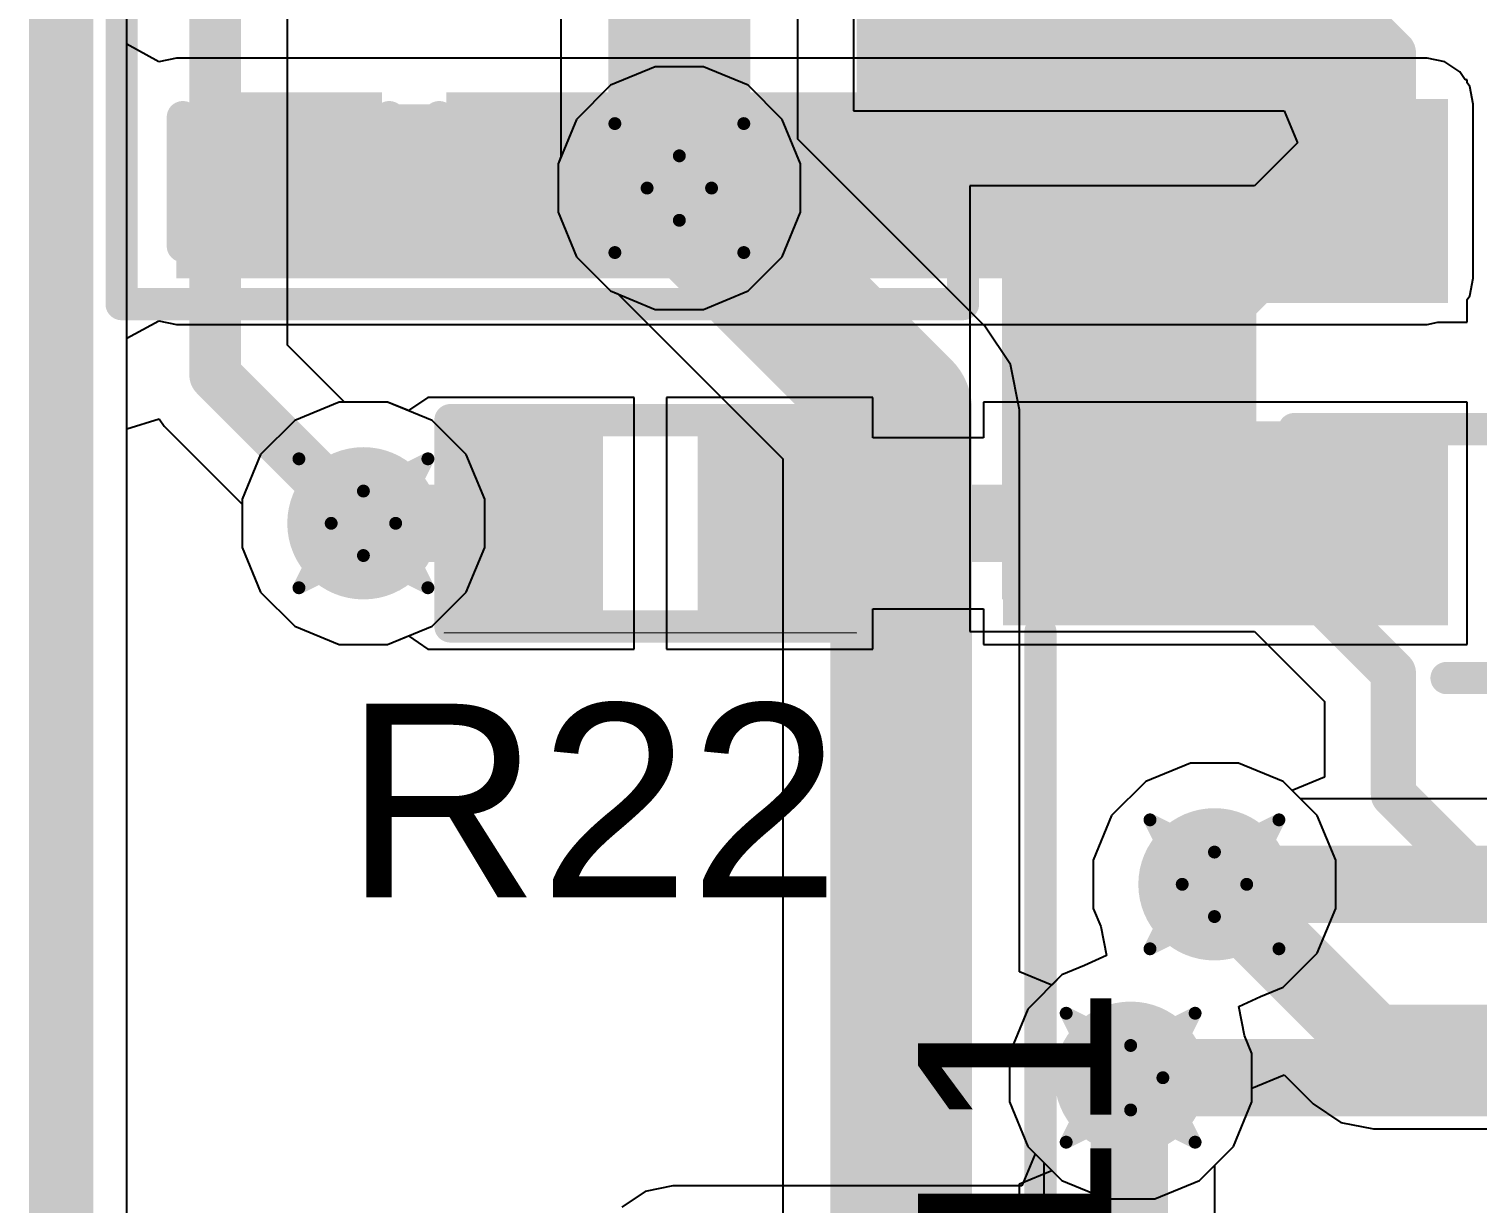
# Model space of a CAD drawing. Header units: inches. Extents: x -6 to 430, y 0 to 90.
# Drawn here: x -0.13 to 5.58, y 38.56 to 43.19 of the extents above; entities that cross this region are included whole.
import ezdxf

# ---------------------------------------------------------------- set-up
doc = ezdxf.new("R2010")
doc.units = ezdxf.units.IN
for name, color, linetype in [('Board_Outline', 56, 'Continuous'), ('Bottom Layer', 5, 'Continuous'), ('Bottom Overlay', 54, 'Continuous'), ('Bottom Paste', 16, 'Continuous'), ('Bottom Solder', 6, 'Continuous'), ('Drill Drawing', 1, 'Continuous'), ('Layer 1', 16, 'Continuous'), ('Layer 2', 76, 'Continuous'), ('Top Layer', 1, 'Continuous'), ('Top Overlay', 2, 'Continuous'), ('Top Paste', 8, 'Continuous'), ('Top Solder', 216, 'Continuous'), ('Via Holes', 16, 'Continuous')]:
    doc.layers.add(name, color=color, linetype=linetype)
doc.styles.add('Arial', font='', dxfattribs={"height": 0.2})
doc.styles.get('Arial').set_extended_font_data('Arial')

msp = doc.modelspace()

# ---------------------------------------------------------------- hatches: boundary and pattern name
at = {"layer": 'Bottom Layer'}
for points in [[(3.2988, 43.0448), (3.2988, 44.5688), (5.0768, 44.5688), (5.0768, 43.0448)], [(3.7578, 42.3926), (4.6578, 42.3926), (4.6578, 40.9926), (3.7578, 40.9926)]]:
    msp.add_hatch(color=5, dxfattribs=at).paths.add_polyline_path(points)
h = msp.add_hatch(color=5, dxfattribs=at)
edge = h.paths.add_edge_path()
edge.add_arc((2.4352, 42.5622), 0.3, 0, 360)
h = msp.add_hatch(color=5, dxfattribs=at)
edge = h.paths.add_edge_path()
edge.add_arc((1.1906, 41.2414), 0.3, 0, 360)
h = msp.add_hatch(color=5, dxfattribs=at)
edge = h.paths.add_edge_path()
edge.add_arc((4.5434, 39.819), 0.3, 0, 360)
h = msp.add_hatch(color=5, dxfattribs=at)
edge = h.paths.add_edge_path()
edge.add_arc((4.2132, 39.057), 0.3, 0, 360)
at = {"layer": 'Bottom Paste'}
for points in [[(3.2988, 43.0448), (3.2988, 44.5688), (5.0768, 44.5688), (5.0768, 43.0448)], [(3.7578, 42.3926), (4.6578, 42.3926), (4.6578, 40.9926), (3.7578, 40.9926)]]:
    msp.add_hatch(color=16, dxfattribs=at).paths.add_polyline_path(points)
at = {"layer": 'Bottom Solder'}
for points in [[(3.1972, 42.9432), (3.1972, 44.6704), (5.1784, 44.6704), (5.1784, 42.9432)], [(3.707, 42.4434), (4.7086, 42.4434), (4.7086, 40.9418), (3.707, 40.9418)]]:
    msp.add_hatch(color=6, dxfattribs=at).paths.add_polyline_path(points)
at = {"layer": 'Layer 1'}
h = msp.add_hatch(color=16, dxfattribs=at)
edge = h.paths.add_edge_path()
edge.add_arc((2.4352, 42.5622), 0.3, 0, 360)
h = msp.add_hatch(color=16, dxfattribs=at)
edge = h.paths.add_edge_path()
edge.add_arc((1.1906, 41.2414), 0.3, 0, 360)
h = msp.add_hatch(color=16, dxfattribs=at)
edge = h.paths.add_edge_path()
edge.add_arc((4.5434, 39.819), 0.3, 0, 360)
h = msp.add_hatch(color=16, dxfattribs=at)
edge = h.paths.add_edge_path()
edge.add_arc((4.2132, 39.057), 0.3, 0, 360)
at = {"layer": 'Layer 2'}
h = msp.add_hatch(color=76, dxfattribs=at)
edge = h.paths.add_edge_path()
edge.add_arc((2.4352, 42.5622), 0.3, 0, 360)
h = msp.add_hatch(color=76, dxfattribs=at)
edge = h.paths.add_edge_path()
edge.add_arc((1.1906, 41.2414), 0.3, 0, 360)
h = msp.add_hatch(color=76, dxfattribs=at)
edge = h.paths.add_edge_path()
edge.add_arc((4.5434, 39.819), 0.3, 0, 360)
h = msp.add_hatch(color=76, dxfattribs=at)
edge = h.paths.add_edge_path()
edge.add_arc((4.2132, 39.057), 0.3, 0, 360)
at = {"layer": 'Top Layer'}
for points in [[(0.454, 42.2066), (5.3816, 42.2066), (5.3816, 42.8924), (0.454, 42.8924)], [(0.5683, 42.8797), (1.2033, 42.8797), (1.2033, 42.4225), (0.5683, 42.4225)], [(2.2129, 42.4225), (1.5779, 42.4225), (1.5779, 42.8797), (2.2129, 42.8797)], [(2.5876, 42.8797), (3.2226, 42.8797), (3.2226, 42.4225), (2.5876, 42.4225)], [(3.8116, 42.2114), (3.8116, 42.8114), (5.3616, 42.8114), (5.3616, 42.2114)], [(1.6224, 40.9239), (1.6224, 41.5589), (2.0796, 41.5589), (2.0796, 40.9239)], [(2.5622, 40.9239), (2.5622, 41.5589), (3.0194, 41.5589), (3.0194, 40.9239)], [(3.8116, 40.9414), (3.8116, 41.5414), (5.3616, 41.5414), (5.3616, 40.9414)]]:
    msp.add_hatch(color=1, dxfattribs=at).paths.add_polyline_path(points)
h = msp.add_hatch(color=1, dxfattribs=at)
edge = h.paths.add_edge_path()
edge.add_arc((2.4352, 42.5622), 0.3, 0, 360)
h = msp.add_hatch(color=1, dxfattribs=at)
edge = h.paths.add_edge_path()
edge.add_arc((1.1906, 41.2414), 0.3, 0, 360)
h = msp.add_hatch(color=1, dxfattribs=at)
edge = h.paths.add_edge_path()
edge.add_arc((4.5434, 39.819), 0.3, 0, 360)
h = msp.add_hatch(color=1, dxfattribs=at)
edge = h.paths.add_edge_path()
edge.add_arc((4.2132, 39.057), 0.3, 0, 360)
at = {"layer": 'Top Paste'}
for points in [[(0.5683, 42.8797), (1.2033, 42.8797), (1.2033, 42.4225), (0.5683, 42.4225)], [(2.2129, 42.4225), (1.5779, 42.4225), (1.5779, 42.8797), (2.2129, 42.8797)], [(2.5876, 42.8797), (3.2226, 42.8797), (3.2226, 42.4225), (2.5876, 42.4225)], [(3.8116, 42.2114), (3.8116, 42.8114), (5.3616, 42.8114), (5.3616, 42.2114)], [(1.6224, 40.9239), (1.6224, 41.5589), (2.0796, 41.5589), (2.0796, 40.9239)], [(2.5622, 40.9239), (2.5622, 41.5589), (3.0194, 41.5589), (3.0194, 40.9239)], [(3.8116, 40.9414), (3.8116, 41.5414), (5.3616, 41.5414), (5.3616, 40.9414)]]:
    msp.add_hatch(color=8, dxfattribs=at).paths.add_polyline_path(points)
at = {"layer": 'Top Solder'}
for points in [[(0.5083, 42.9397), (1.2633, 42.9397), (1.2633, 42.3625), (0.5083, 42.3625)], [(2.2729, 42.3625), (1.5179, 42.3625), (1.5179, 42.9397), (2.2729, 42.9397)], [(2.5276, 42.9397), (3.2826, 42.9397), (3.2826, 42.3625), (2.5276, 42.3625)], [(3.71, 42.1098), (3.71, 42.913), (5.4632, 42.913), (5.4632, 42.1098)], [(1.5674, 40.8689), (1.5674, 41.6139), (2.1346, 41.6139), (2.1346, 40.8689)], [(2.5072, 40.8689), (2.5072, 41.6139), (3.0744, 41.6139), (3.0744, 40.8689)], [(3.71, 40.8398), (3.71, 41.643), (5.4632, 41.643), (5.4632, 40.8398)]]:
    msp.add_hatch(color=216, dxfattribs=at).paths.add_polyline_path(points)
at = {"layer": 'Via Holes'}
h = msp.add_hatch(color=7, dxfattribs=at)
edge = h.paths.add_edge_path()
edge.add_arc((2.4352, 42.5622), 0.15, 0, 360)
h = msp.add_hatch(color=7, dxfattribs=at)
edge = h.paths.add_edge_path()
edge.add_arc((1.1906, 41.2414), 0.15, 0, 360)
h = msp.add_hatch(color=7, dxfattribs=at)
edge = h.paths.add_edge_path()
edge.add_arc((4.5434, 39.819), 0.15, 0, 360)
h = msp.add_hatch(color=7, dxfattribs=at)
edge = h.paths.add_edge_path()
edge.add_arc((4.2132, 39.057), 0.15, 0, 360)

# ---------------------------------------------------------------- linework, layer by layer
at = {"layer": 'Board_Outline'}
msp.add_lwpolyline([(0, 0, 0.254, 0.254, 0), (0, 50, 0.254, 0.254, 0)], format="xyseb", dxfattribs=at)
at = {"layer": 'Bottom Layer'}
for p, q in [((0.259, 19.0048), (0.259, 49.741)), ((3.121, 43.2427), (3.121, 42.867)), ((2.3402, 43.04), (2.1645, 42.9673)), ((2.5302, 43.04), (2.3402, 43.04)), ((2.7059, 42.9673), (2.5302, 43.04)), ((2.1645, 42.9673), (2.0301, 42.8329)), ((2.8403, 42.8329), (2.7059, 42.9673)), ((3.121, 42.867), (4.818, 42.867)), ((4.818, 42.867), (4.8706, 42.74)), ((2.0301, 42.8329), (1.9574, 42.6572)), ((2.913, 42.6572), (2.8403, 42.8329)), ((4.8706, 42.74), (4.7011, 42.5704)), ((1.9574, 42.6572), (1.9574, 42.4672)), ((2.913, 42.4672), (2.913, 42.6572)), ((4.7011, 42.5704), (3.58, 42.5704)), ((3.58, 42.5704), (3.58, 40.8148)), ((1.9574, 42.4672), (2.0301, 42.2915)), ((2.8403, 42.2915), (2.913, 42.4672)), ((2.0301, 42.2915), (2.1645, 42.1571)), ((2.7059, 42.1571), (2.8403, 42.2915)), ((2.1645, 42.1571), (2.3402, 42.0844)), ((2.5302, 42.0844), (2.7059, 42.1571)), ((2.3402, 42.0844), (2.5302, 42.0844)), ((1.0956, 41.7192), (0.9199, 41.6465)), ((1.2856, 41.7192), (1.0956, 41.7192)), ((1.4613, 41.6465), (1.2856, 41.7192)), ((0.9199, 41.6465), (0.7855, 41.5121)), ((1.5957, 41.5121), (1.4613, 41.6465)), ((0.7855, 41.5121), (0.7128, 41.3364)), ((1.6684, 41.3364), (1.5957, 41.5121)), ((0.7128, 41.3364), (0.7128, 41.1464)), ((1.6684, 41.1464), (1.6684, 41.3364)), ((0.7128, 41.1464), (0.7855, 40.9707)), ((1.5957, 40.9707), (1.6684, 41.1464)), ((0.7855, 40.9707), (0.9199, 40.8363)), ((1.4613, 40.8363), (1.5957, 40.9707)), ((0.9199, 40.8363), (1.0956, 40.7636)), ((1.2856, 40.7636), (1.4613, 40.8363)), ((3.58, 40.8148), (4.7011, 40.8148)), ((4.7011, 40.8148), (4.9763, 40.5395)), ((1.0956, 40.7636), (1.2856, 40.7636)), ((4.9763, 40.5395), (4.9763, 40.2414)), ((4.4484, 40.2968), (4.2727, 40.2241)), ((4.6384, 40.2968), (4.4484, 40.2968)), ((4.8141, 40.2241), (4.6384, 40.2968)), ((4.2727, 40.2241), (4.1383, 40.0897)), ((4.8493, 40.1888), (4.8141, 40.2241)), ((4.9763, 40.2414), (4.8493, 40.1888)), ((4.1383, 40.0897), (4.0656, 39.914)), ((4.0656, 39.914), (4.0656, 39.724)), ((4.0656, 39.724), (4.0953, 39.6523)), ((4.0953, 39.6523), (4.1174, 39.5387)), ((4.1174, 39.5387), (4.0318, 39.499)), ((4.0318, 39.499), (3.9425, 39.4621)), ((3.9425, 39.4621), (3.8081, 39.3277)), ((3.8081, 39.3277), (3.7354, 39.152)), ((3.7354, 39.152), (3.7354, 38.962)), ((4.691, 39.0157), (4.818, 39.0683)), ((4.818, 39.0683), (4.9323, 38.954)), ((4.691, 38.962), (4.691, 39.0157)), ((3.7354, 38.962), (3.8081, 38.7863)), ((4.6183, 38.7863), (4.691, 38.962)), ((4.9323, 38.954), (5.0415, 38.881)), ((5.0415, 38.881), (5.1704, 38.8554)), ((5.1704, 38.8554), (6.0215, 38.8554)), ((3.8081, 38.7863), (3.8711, 38.7234)), ((4.5445, 38.7125), (4.6183, 38.7863)), ((3.8711, 38.7234), (3.8711, 38.0104)), ((4.5445, 38.0104), (4.5445, 38.7125))]:
    msp.add_line(p, q, dxfattribs=at)
for points in [[(4.537, 43.8068, 0.1778, 0.1778, 0), (5.2482, 43.0956, 0.1778, 0.1778, 0)], [(5.2482, 42.7331, 0.1778, 0.1778, 0), (5.2482, 43.0956, 0.1778, 0.1778, 0)], [(4.2078, 41.6926, 0.1778, 0.1778, 0), (5.2482, 42.7331, 0.1778, 0.1778, 0)], [(4.2078, 41.6926, 0.1778, 0.1778, 0), (5.2482, 40.6521, 0.1778, 0.1778, 0)], [(5.2482, 40.1725, 0.1778, 0.1778, 0), (5.2482, 40.6521, 0.1778, 0.1778, 0)], [(5.2482, 40.1725, 0.1778, 0.1778, 0), (5.5573, 39.8635, 0.1778, 0.1778, 0)], [(4.5434, 39.819, 0.3048, 0.3048, 0), (5.1704, 39.192, 0.3048, 0.3048, 0)], [(5.5573, 39.8635, 0.1778, 0.1778, 0), (9.1021, 39.8635, 0.1778, 0.1778, 0)], [(5.1704, 39.192, 0.3048, 0.3048, 0), (6.161, 39.192, 0.3048, 0.3048, 0)], [(4.2078, 37.1326, 0.3048, 0.3048, 0), (4.2078, 39.057, 0.3048, 0.3048, 0)]]:
    msp.add_lwpolyline(points, format="xyseb", dxfattribs=at)
for points in [[(5.2038, 43.0956, 0.0889, 0.0889, 1), (5.2927, 43.0956, 0.0889, 0.0889, 1)], [(5.2038, 43.0956, 0.0889, 0.0889, 1), (5.2927, 43.0956, 0.0889, 0.0889, 1)], [(5.2038, 42.7331, 0.0889, 0.0889, 1), (5.2927, 42.7331, 0.0889, 0.0889, 1)], [(5.2038, 42.7331, 0.0889, 0.0889, 1), (5.2927, 42.7331, 0.0889, 0.0889, 1)], [(4.1633, 41.6926, 0.0889, 0.0889, 1), (4.2522, 41.6926, 0.0889, 0.0889, 1)], [(4.1633, 41.6926, 0.0889, 0.0889, 1), (4.2522, 41.6926, 0.0889, 0.0889, 1)], [(5.2038, 40.6521, 0.0889, 0.0889, 1), (5.2927, 40.6521, 0.0889, 0.0889, 1)], [(5.2038, 40.6521, 0.0889, 0.0889, 1), (5.2927, 40.6521, 0.0889, 0.0889, 1)], [(5.2038, 40.1725, 0.0889, 0.0889, 1), (5.2927, 40.1725, 0.0889, 0.0889, 1)], [(5.2038, 40.1725, 0.0889, 0.0889, 1), (5.2927, 40.1725, 0.0889, 0.0889, 1)], [(4.4672, 39.819, 0.1524, 0.1524, 1), (4.6196, 39.819, 0.1524, 0.1524, 1)], [(5.5128, 39.8635, 0.0889, 0.0889, 1), (5.6017, 39.8635, 0.0889, 0.0889, 1)], [(5.5128, 39.8635, 0.0889, 0.0889, 1), (5.6017, 39.8635, 0.0889, 0.0889, 1)], [(5.0942, 39.192, 0.1524, 0.1524, 1), (5.2466, 39.192, 0.1524, 0.1524, 1)], [(5.0942, 39.192, 0.1524, 0.1524, 1), (5.2466, 39.192, 0.1524, 0.1524, 1)], [(4.1316, 39.057, 0.1524, 0.1524, 1), (4.284, 39.057, 0.1524, 0.1524, 1)]]:
    msp.add_lwpolyline(points, format="xyseb", close=True, dxfattribs=at)
at = {"layer": 'Bottom Overlay'}
for points in [[(3.1972, 42.9432, 0.127, 0.127, 0), (3.1972, 47.2104, 0.127, 0.127, 0)], [(5.1784, 42.9432, 0.127, 0.127, 0), (5.1784, 47.2104, 0.127, 0.127, 0)], [(3.1972, 42.9432, 0.127, 0.127, 0), (5.1784, 42.9432, 0.127, 0.127, 0)], [(4.8578, 41.6126, 0.127, 0.127, 0), (6.0578, 41.6126, 0.127, 0.127, 0)], [(3.8578, 38.0126, 0.127, 0.127, 0), (3.8578, 40.8126, 0.127, 0.127, 0)]]:
    msp.add_lwpolyline(points, format="xyseb", dxfattribs=at)
for points in [[(3.1654, 42.9432, 0.0635, 0.0635, 1), (3.2289, 42.9432, 0.0635, 0.0635, 1)], [(3.1654, 42.9432, 0.0635, 0.0635, 1), (3.2289, 42.9432, 0.0635, 0.0635, 1)], [(5.1466, 42.9432, 0.0635, 0.0635, 1), (5.2101, 42.9432, 0.0635, 0.0635, 1)], [(5.1466, 42.9432, 0.0635, 0.0635, 1), (5.2101, 42.9432, 0.0635, 0.0635, 1)], [(4.8261, 41.6126, 0.0635, 0.0635, 1), (4.8896, 41.6126, 0.0635, 0.0635, 1)], [(3.8261, 40.8126, 0.0635, 0.0635, 1), (3.8896, 40.8126, 0.0635, 0.0635, 1)]]:
    msp.add_lwpolyline(points, format="xyseb", close=True, dxfattribs=at)
at = {"layer": 'Drill Drawing'}
for points in [[(2.1812, 42.8162, 0.0508, 0.0508, 0), (2.4352, 42.6892, 0.0508, 0.0508, 0)], [(2.1812, 42.8162, 0.0508, 0.0508, 0), (2.3082, 42.5622, 0.0508, 0.0508, 0)], [(2.4352, 42.6892, 0.0508, 0.0508, 0), (2.6892, 42.8162, 0.0508, 0.0508, 0)], [(2.5622, 42.5622, 0.0508, 0.0508, 0), (2.6892, 42.8162, 0.0508, 0.0508, 0)], [(2.1812, 42.3082, 0.0508, 0.0508, 0), (2.3082, 42.5622, 0.0508, 0.0508, 0)], [(2.5622, 42.5622, 0.0508, 0.0508, 0), (2.6892, 42.3082, 0.0508, 0.0508, 0)], [(2.1812, 42.3082, 0.0508, 0.0508, 0), (2.4352, 42.4352, 0.0508, 0.0508, 0)], [(2.4352, 42.4352, 0.0508, 0.0508, 0), (2.6892, 42.3082, 0.0508, 0.0508, 0)], [(0.9366, 41.4954, 0.0508, 0.0508, 0), (1.1906, 41.3684, 0.0508, 0.0508, 0)], [(0.9366, 41.4954, 0.0508, 0.0508, 0), (1.0636, 41.2414, 0.0508, 0.0508, 0)], [(1.1906, 41.3684, 0.0508, 0.0508, 0), (1.4446, 41.4954, 0.0508, 0.0508, 0)], [(1.3176, 41.2414, 0.0508, 0.0508, 0), (1.4446, 41.4954, 0.0508, 0.0508, 0)], [(0.9366, 40.9874, 0.0508, 0.0508, 0), (1.0636, 41.2414, 0.0508, 0.0508, 0)], [(1.3176, 41.2414, 0.0508, 0.0508, 0), (1.4446, 40.9874, 0.0508, 0.0508, 0)], [(0.9366, 40.9874, 0.0508, 0.0508, 0), (1.1906, 41.1144, 0.0508, 0.0508, 0)], [(1.1906, 41.1144, 0.0508, 0.0508, 0), (1.4446, 40.9874, 0.0508, 0.0508, 0)], [(4.2894, 40.073, 0.0508, 0.0508, 0), (4.5434, 39.946, 0.0508, 0.0508, 0)], [(4.2894, 40.073, 0.0508, 0.0508, 0), (4.4164, 39.819, 0.0508, 0.0508, 0)], [(4.5434, 39.946, 0.0508, 0.0508, 0), (4.7974, 40.073, 0.0508, 0.0508, 0)], [(4.6704, 39.819, 0.0508, 0.0508, 0), (4.7974, 40.073, 0.0508, 0.0508, 0)], [(4.2894, 39.565, 0.0508, 0.0508, 0), (4.4164, 39.819, 0.0508, 0.0508, 0)], [(4.6704, 39.819, 0.0508, 0.0508, 0), (4.7974, 39.565, 0.0508, 0.0508, 0)], [(4.2894, 39.565, 0.0508, 0.0508, 0), (4.5434, 39.692, 0.0508, 0.0508, 0)], [(4.5434, 39.692, 0.0508, 0.0508, 0), (4.7974, 39.565, 0.0508, 0.0508, 0)], [(3.9592, 39.311, 0.0508, 0.0508, 0), (4.2132, 39.184, 0.0508, 0.0508, 0)], [(3.9592, 39.311, 0.0508, 0.0508, 0), (4.0862, 39.057, 0.0508, 0.0508, 0)], [(4.2132, 39.184, 0.0508, 0.0508, 0), (4.4672, 39.311, 0.0508, 0.0508, 0)], [(4.3402, 39.057, 0.0508, 0.0508, 0), (4.4672, 39.311, 0.0508, 0.0508, 0)], [(3.9592, 38.803, 0.0508, 0.0508, 0), (4.0862, 39.057, 0.0508, 0.0508, 0)], [(4.3402, 39.057, 0.0508, 0.0508, 0), (4.4672, 38.803, 0.0508, 0.0508, 0)], [(3.9592, 38.803, 0.0508, 0.0508, 0), (4.2132, 38.93, 0.0508, 0.0508, 0)], [(4.2132, 38.93, 0.0508, 0.0508, 0), (4.4672, 38.803, 0.0508, 0.0508, 0)]]:
    msp.add_lwpolyline(points, format="xyseb", dxfattribs=at)
for points in [[(2.1685, 42.8162, 0.0254, 0.0254, 1), (2.1939, 42.8162, 0.0254, 0.0254, 1)], [(2.1685, 42.8162, 0.0254, 0.0254, 1), (2.1939, 42.8162, 0.0254, 0.0254, 1)], [(2.6765, 42.8162, 0.0254, 0.0254, 1), (2.7019, 42.8162, 0.0254, 0.0254, 1)], [(2.6765, 42.8162, 0.0254, 0.0254, 1), (2.7019, 42.8162, 0.0254, 0.0254, 1)], [(2.4225, 42.6892, 0.0254, 0.0254, 1), (2.4479, 42.6892, 0.0254, 0.0254, 1)], [(2.4225, 42.6892, 0.0254, 0.0254, 1), (2.4479, 42.6892, 0.0254, 0.0254, 1)], [(2.2955, 42.5622, 0.0254, 0.0254, 1), (2.3209, 42.5622, 0.0254, 0.0254, 1)], [(2.2955, 42.5622, 0.0254, 0.0254, 1), (2.3209, 42.5622, 0.0254, 0.0254, 1)], [(2.5495, 42.5622, 0.0254, 0.0254, 1), (2.5749, 42.5622, 0.0254, 0.0254, 1)], [(2.5495, 42.5622, 0.0254, 0.0254, 1), (2.5749, 42.5622, 0.0254, 0.0254, 1)], [(2.4225, 42.4352, 0.0254, 0.0254, 1), (2.4479, 42.4352, 0.0254, 0.0254, 1)], [(2.4225, 42.4352, 0.0254, 0.0254, 1), (2.4479, 42.4352, 0.0254, 0.0254, 1)], [(2.1685, 42.3082, 0.0254, 0.0254, 1), (2.1939, 42.3082, 0.0254, 0.0254, 1)], [(2.1685, 42.3082, 0.0254, 0.0254, 1), (2.1939, 42.3082, 0.0254, 0.0254, 1)], [(2.6765, 42.3082, 0.0254, 0.0254, 1), (2.7019, 42.3082, 0.0254, 0.0254, 1)], [(2.6765, 42.3082, 0.0254, 0.0254, 1), (2.7019, 42.3082, 0.0254, 0.0254, 1)], [(0.9239, 41.4954, 0.0254, 0.0254, 1), (0.9493, 41.4954, 0.0254, 0.0254, 1)], [(0.9239, 41.4954, 0.0254, 0.0254, 1), (0.9493, 41.4954, 0.0254, 0.0254, 1)], [(1.4319, 41.4954, 0.0254, 0.0254, 1), (1.4573, 41.4954, 0.0254, 0.0254, 1)], [(1.4319, 41.4954, 0.0254, 0.0254, 1), (1.4573, 41.4954, 0.0254, 0.0254, 1)], [(1.1779, 41.3684, 0.0254, 0.0254, 1), (1.2033, 41.3684, 0.0254, 0.0254, 1)], [(1.1779, 41.3684, 0.0254, 0.0254, 1), (1.2033, 41.3684, 0.0254, 0.0254, 1)], [(1.0509, 41.2414, 0.0254, 0.0254, 1), (1.0763, 41.2414, 0.0254, 0.0254, 1)], [(1.0509, 41.2414, 0.0254, 0.0254, 1), (1.0763, 41.2414, 0.0254, 0.0254, 1)], [(1.3049, 41.2414, 0.0254, 0.0254, 1), (1.3303, 41.2414, 0.0254, 0.0254, 1)], [(1.3049, 41.2414, 0.0254, 0.0254, 1), (1.3303, 41.2414, 0.0254, 0.0254, 1)], [(1.1779, 41.1144, 0.0254, 0.0254, 1), (1.2033, 41.1144, 0.0254, 0.0254, 1)], [(1.1779, 41.1144, 0.0254, 0.0254, 1), (1.2033, 41.1144, 0.0254, 0.0254, 1)], [(0.9239, 40.9874, 0.0254, 0.0254, 1), (0.9493, 40.9874, 0.0254, 0.0254, 1)], [(0.9239, 40.9874, 0.0254, 0.0254, 1), (0.9493, 40.9874, 0.0254, 0.0254, 1)], [(1.4319, 40.9874, 0.0254, 0.0254, 1), (1.4573, 40.9874, 0.0254, 0.0254, 1)], [(1.4319, 40.9874, 0.0254, 0.0254, 1), (1.4573, 40.9874, 0.0254, 0.0254, 1)], [(4.2767, 40.073, 0.0254, 0.0254, 1), (4.3021, 40.073, 0.0254, 0.0254, 1)], [(4.2767, 40.073, 0.0254, 0.0254, 1), (4.3021, 40.073, 0.0254, 0.0254, 1)], [(4.7847, 40.073, 0.0254, 0.0254, 1), (4.8101, 40.073, 0.0254, 0.0254, 1)], [(4.7847, 40.073, 0.0254, 0.0254, 1), (4.8101, 40.073, 0.0254, 0.0254, 1)], [(4.5307, 39.946, 0.0254, 0.0254, 1), (4.5561, 39.946, 0.0254, 0.0254, 1)], [(4.5307, 39.946, 0.0254, 0.0254, 1), (4.5561, 39.946, 0.0254, 0.0254, 1)], [(4.4037, 39.819, 0.0254, 0.0254, 1), (4.4291, 39.819, 0.0254, 0.0254, 1)], [(4.4037, 39.819, 0.0254, 0.0254, 1), (4.4291, 39.819, 0.0254, 0.0254, 1)], [(4.6577, 39.819, 0.0254, 0.0254, 1), (4.6831, 39.819, 0.0254, 0.0254, 1)], [(4.6577, 39.819, 0.0254, 0.0254, 1), (4.6831, 39.819, 0.0254, 0.0254, 1)], [(4.5307, 39.692, 0.0254, 0.0254, 1), (4.5561, 39.692, 0.0254, 0.0254, 1)], [(4.5307, 39.692, 0.0254, 0.0254, 1), (4.5561, 39.692, 0.0254, 0.0254, 1)], [(4.2767, 39.565, 0.0254, 0.0254, 1), (4.3021, 39.565, 0.0254, 0.0254, 1)], [(4.2767, 39.565, 0.0254, 0.0254, 1), (4.3021, 39.565, 0.0254, 0.0254, 1)], [(4.7847, 39.565, 0.0254, 0.0254, 1), (4.8101, 39.565, 0.0254, 0.0254, 1)], [(4.7847, 39.565, 0.0254, 0.0254, 1), (4.8101, 39.565, 0.0254, 0.0254, 1)], [(3.9465, 39.311, 0.0254, 0.0254, 1), (3.9719, 39.311, 0.0254, 0.0254, 1)], [(3.9465, 39.311, 0.0254, 0.0254, 1), (3.9719, 39.311, 0.0254, 0.0254, 1)], [(4.4545, 39.311, 0.0254, 0.0254, 1), (4.4799, 39.311, 0.0254, 0.0254, 1)], [(4.4545, 39.311, 0.0254, 0.0254, 1), (4.4799, 39.311, 0.0254, 0.0254, 1)], [(4.2005, 39.184, 0.0254, 0.0254, 1), (4.2259, 39.184, 0.0254, 0.0254, 1)], [(4.2005, 39.184, 0.0254, 0.0254, 1), (4.2259, 39.184, 0.0254, 0.0254, 1)], [(4.0735, 39.057, 0.0254, 0.0254, 1), (4.0989, 39.057, 0.0254, 0.0254, 1)], [(4.0735, 39.057, 0.0254, 0.0254, 1), (4.0989, 39.057, 0.0254, 0.0254, 1)], [(4.3275, 39.057, 0.0254, 0.0254, 1), (4.3529, 39.057, 0.0254, 0.0254, 1)], [(4.3275, 39.057, 0.0254, 0.0254, 1), (4.3529, 39.057, 0.0254, 0.0254, 1)], [(4.2005, 38.93, 0.0254, 0.0254, 1), (4.2259, 38.93, 0.0254, 0.0254, 1)], [(4.2005, 38.93, 0.0254, 0.0254, 1), (4.2259, 38.93, 0.0254, 0.0254, 1)], [(3.9465, 38.803, 0.0254, 0.0254, 1), (3.9719, 38.803, 0.0254, 0.0254, 1)], [(3.9465, 38.803, 0.0254, 0.0254, 1), (3.9719, 38.803, 0.0254, 0.0254, 1)], [(4.4545, 38.803, 0.0254, 0.0254, 1), (4.4799, 38.803, 0.0254, 0.0254, 1)], [(4.4545, 38.803, 0.0254, 0.0254, 1), (4.4799, 38.803, 0.0254, 0.0254, 1)]]:
    msp.add_lwpolyline(points, format="xyseb", close=True, dxfattribs=at)
at = {"layer": 'Layer 1'}
for p, q in [((0.8913, 41.9436), (0.8913, 44.6732)), ((2.3402, 43.04), (2.1645, 42.9673)), ((2.5302, 43.04), (2.3402, 43.04)), ((2.7059, 42.9673), (2.5302, 43.04)), ((2.1645, 42.9673), (2.0301, 42.8329)), ((2.8403, 42.8329), (2.7059, 42.9673)), ((2.0301, 42.8329), (1.9574, 42.6572)), ((2.913, 42.6572), (2.8403, 42.8329)), ((1.9574, 42.6572), (1.9574, 42.4672)), ((2.913, 42.4672), (2.913, 42.6572)), ((1.9574, 42.4672), (2.0301, 42.2915)), ((2.8403, 42.2915), (2.913, 42.4672)), ((2.0301, 42.2915), (2.1645, 42.1571)), ((2.7059, 42.1571), (2.8403, 42.2915)), ((2.1645, 42.1571), (2.3402, 42.0844)), ((2.5302, 42.0844), (2.7059, 42.1571)), ((2.3402, 42.0844), (2.5302, 42.0844)), ((1.1157, 41.7192), (0.8913, 41.9436)), ((1.2856, 41.7192), (1.1157, 41.7192)), ((1.4613, 41.6465), (1.2856, 41.7192)), ((0.259, 41.6141), (0.386, 41.6526)), ((0.386, 41.6526), (0.405, 41.6242)), ((1.5957, 41.5121), (1.4613, 41.6465)), ((0.259, 0.259), (0.259, 41.6141)), ((0.405, 41.6242), (0.7128, 41.3163)), ((1.6684, 41.3364), (1.5957, 41.5121)), ((0.7128, 41.3163), (0.7128, 41.1464)), ((1.6684, 41.1464), (1.6684, 41.3364)), ((0.7128, 41.1464), (0.7855, 40.9707)), ((1.5957, 40.9707), (1.6684, 41.1464)), ((0.7855, 40.9707), (0.9199, 40.8363)), ((1.4613, 40.8363), (1.5957, 40.9707)), ((0.9199, 40.8363), (1.0956, 40.7636)), ((1.2856, 40.7636), (1.4613, 40.8363)), ((1.0956, 40.7636), (1.2856, 40.7636)), ((4.4484, 40.2968), (4.2727, 40.2241)), ((4.6384, 40.2968), (4.4484, 40.2968)), ((4.8141, 40.2241), (4.6384, 40.2968)), ((4.2727, 40.2241), (4.1383, 40.0897)), ((4.9485, 40.0897), (4.8141, 40.2241)), ((4.1383, 40.0897), (4.0656, 39.914)), ((5.0212, 39.914), (4.9485, 40.0897)), ((4.0656, 39.914), (4.0656, 39.724)), ((5.0212, 39.724), (5.0212, 39.914)), ((4.0656, 39.724), (4.0953, 39.6523)), ((4.9485, 39.5483), (5.0212, 39.724)), ((4.0953, 39.6523), (4.1174, 39.5387)), ((4.1174, 39.5387), (4.0318, 39.499)), ((4.8141, 39.4139), (4.9485, 39.5483)), ((4.0318, 39.499), (3.9425, 39.4621)), ((3.9425, 39.4621), (3.8081, 39.3277)), ((4.6392, 39.3373), (4.7248, 39.377)), ((4.7248, 39.377), (4.8141, 39.4139)), ((3.8081, 39.3277), (3.7354, 39.152)), ((4.6613, 39.2237), (4.6392, 39.3373)), ((4.691, 39.152), (4.6613, 39.2237)), ((3.7354, 39.152), (3.7354, 38.962)), ((4.691, 38.962), (4.691, 39.152)), ((3.7354, 38.962), (3.8081, 38.7863)), ((4.6183, 38.7863), (4.691, 38.962)), ((3.8081, 38.7863), (3.9425, 38.6519)), ((4.4839, 38.6519), (4.6183, 38.7863)), ((3.9425, 38.6519), (4.1182, 38.5792)), ((4.3082, 38.5792), (4.4839, 38.6519)), ((4.1182, 38.5792), (4.3082, 38.5792))]:
    msp.add_line(p, q, dxfattribs=at)
for points in [[(0.6064, 41.8256, 0.2032, 0.2032, 0), (0.6064, 47.4898, 0.2032, 0.2032, 0)], [(0.6064, 41.8256, 0.2032, 0.2032, 0), (1.1906, 41.2414, 0.2032, 0.2032, 0)]]:
    msp.add_lwpolyline(points, format="xyseb", dxfattribs=at)
for points in [[(0.5556, 41.8256, 0.1016, 0.1016, 1), (0.6572, 41.8256, 0.1016, 0.1016, 1)], [(0.5556, 41.8256, 0.1016, 0.1016, 1), (0.6572, 41.8256, 0.1016, 0.1016, 1)], [(1.1398, 41.2414, 0.1016, 0.1016, 1), (1.2414, 41.2414, 0.1016, 0.1016, 1)]]:
    msp.add_lwpolyline(points, format="xyseb", close=True, dxfattribs=at)
at = {"layer": 'Layer 2'}
for p, q in [((0.259, 0.259), (0.259, 49.741)), ((1.969, 45.0514), (1.969, 42.6854)), ((2.9014, 42.7553), (2.9014, 44.8583)), ((3.639, 42.0176), (2.9014, 42.7553)), ((1.969, 42.6854), (1.9574, 42.6572)), ((1.9574, 42.6572), (1.9574, 42.4672)), ((1.9574, 42.4672), (2.0301, 42.2915)), ((2.0301, 42.2915), (2.1645, 42.1571)), ((2.1645, 42.1571), (2.1927, 42.1455)), ((2.1927, 42.1455), (2.8432, 41.4949)), ((3.7401, 41.8664), (3.639, 42.0176)), ((3.7755, 41.688), (3.7401, 41.8664)), ((1.0956, 41.7192), (0.9199, 41.6465)), ((1.2856, 41.7192), (1.0956, 41.7192)), ((1.4613, 41.6465), (1.2856, 41.7192)), ((0.9199, 41.6465), (0.7855, 41.5121)), ((1.5957, 41.5121), (1.4613, 41.6465)), ((3.7755, 39.4747), (3.7755, 41.688)), ((0.7855, 41.5121), (0.7128, 41.3364)), ((1.6684, 41.3364), (1.5957, 41.5121)), ((2.8432, 41.4949), (2.8432, 37.0409)), ((0.7128, 41.3364), (0.7128, 41.1464)), ((1.6684, 41.1464), (1.6684, 41.3364)), ((0.7128, 41.1464), (0.7855, 40.9707)), ((1.5957, 40.9707), (1.6684, 41.1464)), ((0.7855, 40.9707), (0.9199, 40.8363)), ((1.4613, 40.8363), (1.5957, 40.9707)), ((0.9199, 40.8363), (1.0956, 40.7636)), ((1.2856, 40.7636), (1.4613, 40.8363)), ((1.0956, 40.7636), (1.2856, 40.7636)), ((4.4484, 40.2968), (4.2727, 40.2241)), ((4.6384, 40.2968), (4.4484, 40.2968)), ((4.8141, 40.2241), (4.6384, 40.2968)), ((4.2727, 40.2241), (4.1383, 40.0897)), ((4.9485, 40.0897), (4.8141, 40.2241)), ((4.1383, 40.0897), (4.0656, 39.914)), ((5.0212, 39.914), (4.9485, 40.0897)), ((4.0656, 39.914), (4.0656, 39.724)), ((5.0212, 39.724), (5.0212, 39.914)), ((4.0656, 39.724), (4.0953, 39.6523)), ((4.9485, 39.5483), (5.0212, 39.724)), ((4.0953, 39.6523), (4.1174, 39.5387)), ((4.1174, 39.5387), (4.0318, 39.499)), ((4.8141, 39.4139), (4.9485, 39.5483)), ((4.0318, 39.499), (3.9425, 39.4621)), ((3.9025, 39.422), (3.7755, 39.4747)), ((3.9425, 39.4621), (3.9025, 39.422)), ((4.6392, 39.3373), (4.7248, 39.377)), ((4.7248, 39.377), (4.8141, 39.4139)), ((4.6613, 39.2237), (4.6392, 39.3373)), ((4.691, 39.152), (4.6613, 39.2237)), ((4.691, 38.962), (4.691, 39.152)), ((4.6183, 38.7863), (4.691, 38.962)), ((4.4839, 38.6519), (4.6183, 38.7863)), ((3.7755, 38.6393), (3.9025, 38.692)), ((3.9025, 38.692), (3.9425, 38.6519)), ((3.7755, 36.056), (3.7755, 38.6393)), ((3.9425, 38.6519), (4.1182, 38.5792)), ((4.3082, 38.5792), (4.4839, 38.6519)), ((4.1182, 38.5792), (4.3082, 38.5792))]:
    msp.add_line(p, q, dxfattribs=at)
for points in [[(2.4352, 42.5622, 0.5588, 0.5588, 0), (2.4352, 45.0514, 0.5588, 0.5588, 0)], [(2.4352, 42.5622, 0.5588, 0.5588, 0), (3.3094, 41.688, 0.5588, 0.5588, 0)], [(3.3094, 35.9328, 0.5588, 0.5588, 0), (3.3094, 41.688, 0.5588, 0.5588, 0)]]:
    msp.add_lwpolyline(points, format="xyseb", dxfattribs=at)
for points in [[(2.2955, 42.5622, 0.2794, 0.2794, 1), (2.5749, 42.5622, 0.2794, 0.2794, 1)], [(2.2955, 42.5622, 0.2794, 0.2794, 1), (2.5749, 42.5622, 0.2794, 0.2794, 1)], [(3.1697, 41.688, 0.2794, 0.2794, 1), (3.4491, 41.688, 0.2794, 0.2794, 1)], [(3.1697, 41.688, 0.2794, 0.2794, 1), (3.4491, 41.688, 0.2794, 0.2794, 1)]]:
    msp.add_lwpolyline(points, format="xyseb", close=True, dxfattribs=at)
at = {"layer": 'Top Layer'}
for p, q in [((0.259, 43.1287), (0.259, 49.741)), ((0.3846, 43.0599), (0.259, 43.1287)), ((0.454, 43.0737), (0.3846, 43.0599)), ((5.3816, 43.0737), (0.454, 43.0737)), ((5.451, 43.0599), (5.3816, 43.0737)), ((5.5098, 43.0206), (5.451, 43.0599)), ((5.5308, 42.9892), (5.5098, 43.0206)), ((5.5394, 42.9892), (5.5308, 42.9892)), ((5.5394, 42.9763), (5.5394, 42.9892)), ((5.5491, 42.9618), (5.5394, 42.9763)), ((5.5629, 42.8924), (5.5491, 42.9618)), ((5.5629, 42.2066), (5.5629, 42.8924)), ((5.5491, 42.1372), (5.5629, 42.2066)), ((5.5394, 42.1227), (5.5491, 42.1372)), ((5.5394, 42.0336), (5.5394, 42.1227)), ((0.259, 41.9703), (0.3846, 42.0391)), ((0.3846, 42.0391), (0.454, 42.0253)), ((0.454, 42.0253), (5.3816, 42.0253)), ((5.3816, 42.0253), (5.4232, 42.0336)), ((5.4232, 42.0336), (5.5394, 42.0336)), ((0.259, 0.259), (0.259, 41.9703)), ((1.0956, 41.7192), (0.9199, 41.6465)), ((1.2856, 41.7192), (1.0956, 41.7192)), ((1.3676, 41.6853), (1.2856, 41.7192)), ((1.4446, 41.7367), (1.3676, 41.6853)), ((1.4446, 41.7367), (1.4446, 41.7367)), ((2.2574, 41.7367), (1.4446, 41.7367)), ((2.2574, 40.7461), (2.2574, 41.7367)), ((3.1972, 41.7367), (2.3844, 41.7367)), ((2.3844, 41.7367), (2.3844, 40.7461)), ((3.1972, 41.5781), (3.1972, 41.7367)), ((5.5394, 41.7192), (3.6338, 41.7192)), ((3.6338, 41.7192), (3.6338, 41.5781)), ((5.5394, 40.7636), (5.5394, 41.7192)), ((0.9199, 41.6465), (0.7855, 41.5121)), ((3.6338, 41.5781), (3.1972, 41.5781)), ((0.7855, 41.5121), (0.7128, 41.3364)), ((0.7128, 41.3364), (0.7128, 41.1464)), ((0.7128, 41.1464), (0.7855, 40.9707)), ((0.7855, 40.9707), (0.9199, 40.8363)), ((3.1972, 40.7461), (3.1972, 40.9047)), ((3.1972, 40.9047), (3.6338, 40.9047)), ((3.6338, 40.9047), (3.6338, 40.7636)), ((0.9199, 40.8363), (1.0956, 40.7636)), ((1.2856, 40.7636), (1.3676, 40.7976)), ((1.3676, 40.7976), (1.4446, 40.7461)), ((1.0956, 40.7636), (1.2856, 40.7636)), ((1.4446, 40.7461), (1.4446, 40.7461)), ((1.4446, 40.7461), (2.2574, 40.7461)), ((2.3844, 40.7461), (3.1972, 40.7461)), ((3.6338, 40.7636), (5.5394, 40.7636)), ((4.4484, 40.2968), (4.2727, 40.2241)), ((4.6384, 40.2968), (4.4484, 40.2968)), ((4.8141, 40.2241), (4.6384, 40.2968)), ((4.2727, 40.2241), (4.1383, 40.0897)), ((4.8824, 40.1557), (4.8141, 40.2241)), ((6.1057, 40.1557), (4.8824, 40.1557)), ((4.1383, 40.0897), (4.0656, 39.914)), ((4.0656, 39.914), (4.0656, 39.724)), ((4.0656, 39.724), (4.0953, 39.6523)), ((4.0953, 39.6523), (4.1174, 39.5387)), ((4.1174, 39.5387), (4.0318, 39.499)), ((4.0318, 39.499), (3.9425, 39.4621)), ((3.9425, 39.4621), (3.8081, 39.3277)), ((3.8081, 39.3277), (3.7354, 39.152)), ((3.7354, 39.152), (3.7354, 38.962)), ((3.7354, 38.962), (3.8081, 38.7863)), ((3.8368, 38.7577), (3.7842, 38.6307)), ((3.8081, 38.7863), (3.8368, 38.7577)), ((2.4098, 38.6307), (2.3008, 38.609)), ((3.7842, 38.6307), (2.4098, 38.6307)), ((2.3008, 38.609), (2.2084, 38.5472))]:
    msp.add_line(p, q, dxfattribs=at)
for points in [[(1.1906, 41.2414, 0.3048, 0.3048, 0), (1.851, 41.2414, 0.3048, 0.3048, 0)], [(2.7908, 41.2414, 0.3048, 0.3048, 0), (4.5866, 41.2414, 0.3048, 0.3048, 0)], [(4.5434, 39.819, 0.3048, 0.3048, 0), (6.2452, 39.819, 0.3048, 0.3048, 0)], [(4.2132, 39.057, 0.3048, 0.3048, 0), (7.0072, 39.057, 0.3048, 0.3048, 0)]]:
    msp.add_lwpolyline(points, format="xyseb", dxfattribs=at)
for points in [[(1.1144, 41.2414, 0.1524, 0.1524, 1), (1.2668, 41.2414, 0.1524, 0.1524, 1)], [(1.7748, 41.2414, 0.1524, 0.1524, 1), (1.9272, 41.2414, 0.1524, 0.1524, 1)], [(2.7146, 41.2414, 0.1524, 0.1524, 1), (2.867, 41.2414, 0.1524, 0.1524, 1)], [(4.5104, 41.2414, 0.1524, 0.1524, 1), (4.6628, 41.2414, 0.1524, 0.1524, 1)], [(4.4672, 39.819, 0.1524, 0.1524, 1), (4.6196, 39.819, 0.1524, 0.1524, 1)], [(4.137, 39.057, 0.1524, 0.1524, 1), (4.2894, 39.057, 0.1524, 0.1524, 1)]]:
    msp.add_lwpolyline(points, format="xyseb", close=True, dxfattribs=at)
at = {"layer": 'Top Overlay'}
for points in [[(0.2381, 42.105, 0.127, 0.127, 0), (0.2381, 44.137, 0.127, 0.127, 0)], [(3.5528, 42.105, 0.127, 0.127, 0), (3.5528, 44.137, 0.127, 0.127, 0)], [(0.4794, 42.3336, 0.127, 0.127, 0), (0.4794, 42.8416, 0.127, 0.127, 0)], [(1.2922, 42.3336, 0.127, 0.127, 0), (1.2922, 42.8416, 0.127, 0.127, 0)], [(1.489, 42.3336, 0.127, 0.127, 0), (1.489, 42.8416, 0.127, 0.127, 0)], [(2.3018, 42.3336, 0.127, 0.127, 0), (2.3018, 42.8416, 0.127, 0.127, 0)], [(2.4987, 42.3336, 0.127, 0.127, 0), (2.4987, 42.8416, 0.127, 0.127, 0)], [(3.3115, 42.3336, 0.127, 0.127, 0), (3.3115, 42.8416, 0.127, 0.127, 0)], [(0.4794, 42.3336, 0.127, 0.127, 0), (1.2922, 42.3336, 0.127, 0.127, 0)], [(1.489, 42.3336, 0.127, 0.127, 0), (2.3018, 42.3336, 0.127, 0.127, 0)], [(2.4987, 42.3336, 0.127, 0.127, 0), (3.3115, 42.3336, 0.127, 0.127, 0)], [(0.2381, 42.105, 0.127, 0.127, 0), (3.5528, 42.105, 0.127, 0.127, 0)], [(1.5335, 41.6478, 0.127, 0.127, 0), (3.1083, 41.6478, 0.127, 0.127, 0)], [(1.5335, 40.835, 0.127, 0.127, 0), (1.5335, 41.6478, 0.127, 0.127, 0)], [(3.1083, 40.835, 0.127, 0.127, 0), (3.1083, 41.6478, 0.127, 0.127, 0)], [(1.5335, 40.835, 0.127, 0.127, 0), (3.1083, 40.835, 0.127, 0.127, 0)], [(1.5081, 40.8096, 0.00323, 0.00323, 0), (3.1337, 40.8096, 0.00323, 0.00323, 0)], [(5.4578, 40.6318, 0.127, 0.127, 0), (9.09, 40.6318, 0.127, 0.127, 0)]]:
    msp.add_lwpolyline(points, format="xyseb", dxfattribs=at)
for points in [[(0.4476, 42.8416, 0.0635, 0.0635, 1), (0.5111, 42.8416, 0.0635, 0.0635, 1)], [(1.2604, 42.8416, 0.0635, 0.0635, 1), (1.3239, 42.8416, 0.0635, 0.0635, 1)], [(1.4573, 42.8416, 0.0635, 0.0635, 1), (1.5208, 42.8416, 0.0635, 0.0635, 1)], [(2.2701, 42.8416, 0.0635, 0.0635, 1), (2.3336, 42.8416, 0.0635, 0.0635, 1)], [(2.4669, 42.8416, 0.0635, 0.0635, 1), (2.5304, 42.8416, 0.0635, 0.0635, 1)], [(3.2797, 42.8416, 0.0635, 0.0635, 1), (3.3432, 42.8416, 0.0635, 0.0635, 1)], [(0.4476, 42.3336, 0.0635, 0.0635, 1), (0.5111, 42.3336, 0.0635, 0.0635, 1)], [(0.4476, 42.3336, 0.0635, 0.0635, 1), (0.5111, 42.3336, 0.0635, 0.0635, 1)], [(1.2604, 42.3336, 0.0635, 0.0635, 1), (1.3239, 42.3336, 0.0635, 0.0635, 1)], [(1.2604, 42.3336, 0.0635, 0.0635, 1), (1.3239, 42.3336, 0.0635, 0.0635, 1)], [(1.4573, 42.3336, 0.0635, 0.0635, 1), (1.5208, 42.3336, 0.0635, 0.0635, 1)], [(1.4573, 42.3336, 0.0635, 0.0635, 1), (1.5208, 42.3336, 0.0635, 0.0635, 1)], [(2.2701, 42.3336, 0.0635, 0.0635, 1), (2.3336, 42.3336, 0.0635, 0.0635, 1)], [(2.2701, 42.3336, 0.0635, 0.0635, 1), (2.3336, 42.3336, 0.0635, 0.0635, 1)], [(2.4669, 42.3336, 0.0635, 0.0635, 1), (2.5304, 42.3336, 0.0635, 0.0635, 1)], [(2.4669, 42.3336, 0.0635, 0.0635, 1), (2.5304, 42.3336, 0.0635, 0.0635, 1)], [(3.2797, 42.3336, 0.0635, 0.0635, 1), (3.3432, 42.3336, 0.0635, 0.0635, 1)], [(3.2797, 42.3336, 0.0635, 0.0635, 1), (3.3432, 42.3336, 0.0635, 0.0635, 1)], [(0.2063, 42.105, 0.0635, 0.0635, 1), (0.2698, 42.105, 0.0635, 0.0635, 1)], [(0.2063, 42.105, 0.0635, 0.0635, 1), (0.2698, 42.105, 0.0635, 0.0635, 1)], [(3.521, 42.105, 0.0635, 0.0635, 1), (3.5845, 42.105, 0.0635, 0.0635, 1)], [(3.521, 42.105, 0.0635, 0.0635, 1), (3.5845, 42.105, 0.0635, 0.0635, 1)], [(1.5017, 41.6478, 0.0635, 0.0635, 1), (1.5652, 41.6478, 0.0635, 0.0635, 1)], [(1.5017, 41.6478, 0.0635, 0.0635, 1), (1.5652, 41.6478, 0.0635, 0.0635, 1)], [(3.0765, 41.6478, 0.0635, 0.0635, 1), (3.14, 41.6478, 0.0635, 0.0635, 1)], [(3.0765, 41.6478, 0.0635, 0.0635, 1), (3.14, 41.6478, 0.0635, 0.0635, 1)], [(1.5017, 40.835, 0.0635, 0.0635, 1), (1.5652, 40.835, 0.0635, 0.0635, 1)], [(1.5017, 40.835, 0.0635, 0.0635, 1), (1.5652, 40.835, 0.0635, 0.0635, 1)], [(3.0765, 40.835, 0.0635, 0.0635, 1), (3.14, 40.835, 0.0635, 0.0635, 1)], [(3.0765, 40.835, 0.0635, 0.0635, 1), (3.14, 40.835, 0.0635, 0.0635, 1)], [(1.5073, 40.8096, 0.00161, 0.00161, 1), (1.5089, 40.8096, 0.00161, 0.00161, 1)], [(3.1329, 40.8096, 0.00161, 0.00161, 1), (3.1345, 40.8096, 0.00161, 0.00161, 1)], [(5.426, 40.6318, 0.0635, 0.0635, 1), (5.4895, 40.6318, 0.0635, 0.0635, 1)]]:
    msp.add_lwpolyline(points, format="xyseb", close=True, dxfattribs=at)

# ---------------------------------------------------------------- texts
at = {"layer": 'Top Overlay', "style": 'Arial'}
msp.add_text('R22', height=0.762, dxfattribs=at).set_placement((1.1147, 39.7683))
msp.add_text('C11', height=0.762, rotation=90, dxfattribs=at).set_placement((4.1369, 37.4698))

doc.saveas('drawing.dxf')
